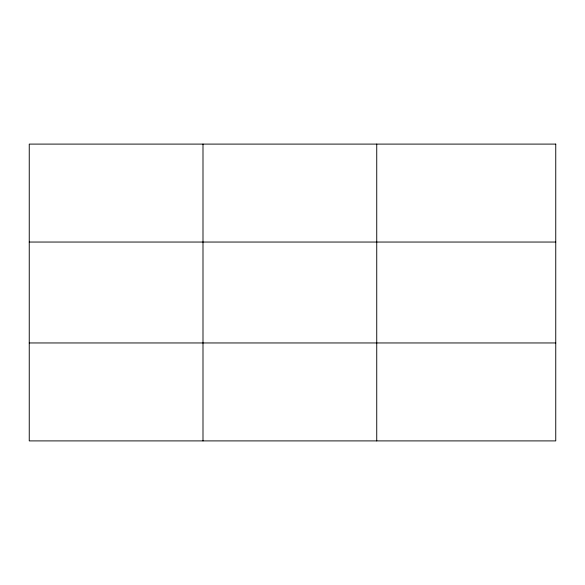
<?xml version="1.0" encoding="UTF-8"?>
<svg xmlns="http://www.w3.org/2000/svg" width="585" height="585" viewBox="0 0 585 585"><rect width="100%" height="100%" fill="white"/><g stroke="black" fill="none" stroke-linecap="round" stroke-linejoin="round"><path stroke-width="0.88" d="M202.995 440.9L202.995 144.1M376.74 440.9L376.74 144.1M29.25 242.044L555.75 242.044M29.25 342.956L555.75 342.956M555.75 144.1L555.75 440.9L29.25 440.9L29.25 144.1L555.75 144.1"/></g></svg>
